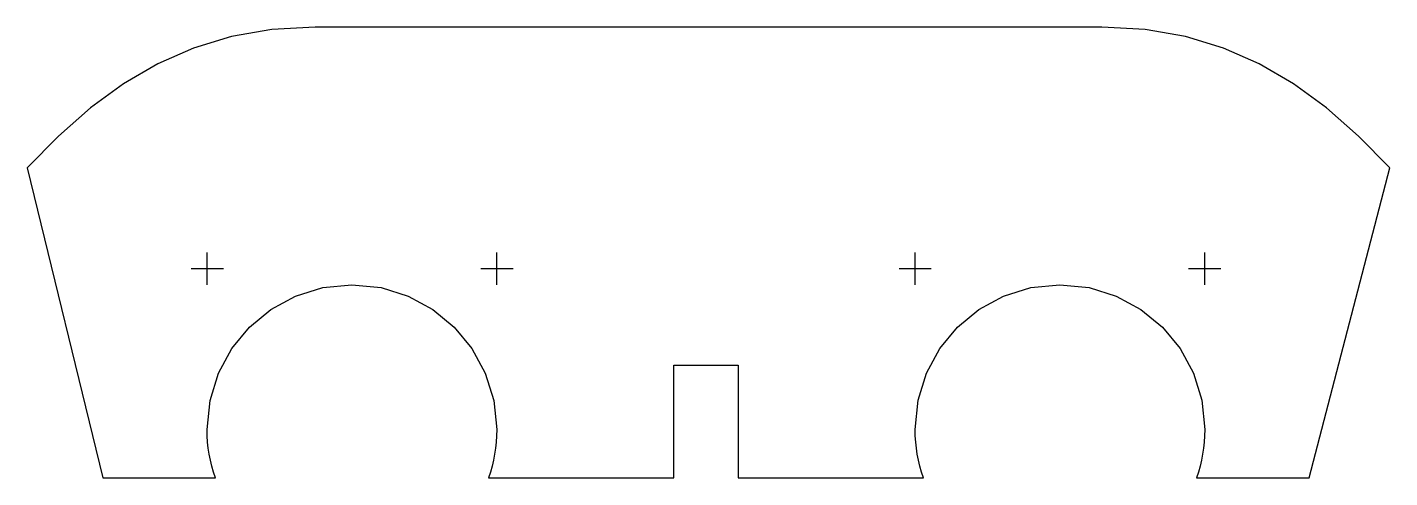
# Model space of a CAD drawing. Extents: x -39.6 to 45.1, y 6.2 to 34.2.
import ezdxf

# ---------------------------------------------------------------- set-up
doc = ezdxf.new("R2010")
doc.units = 0
doc.layers.add('LAYER_1', color=7, linetype='CONTINUOUS')

msp = doc.modelspace()

# ---------------------------------------------------------------- linework, layer by layer
at = {"layer": 'LAYER_1'}
msp.add_lwpolyline([(33.097, 6.1611), (40.1097, 6.1609), (45.1097, 25.421), (43.1625, 27.4002), (41.1766, 29.143), (39.1301, 30.6409), (37.0012, 31.8855), (34.7679, 32.8683), (32.4085, 33.5807), (29.9009, 34.0144), (27.2233, 34.1609), (-21.6959, 34.1609), (-24.3735, 34.0144), (-26.8811, 33.5807), (-29.2405, 32.8683), (-31.4738, 31.8855), (-33.6027, 30.6409), (-35.6492, 29.143), (-37.6351, 27.4002), (-39.5823, 25.421), (-34.8903, 6.1609), (-27.8896, 6.1609), (-28.0067, 6.5158), (-28.1093, 6.877), (-28.1971, 7.2443), (-28.2697, 7.6171), (-28.3268, 7.9953), (-28.3681, 8.3785), (-28.3931, 8.7663), (-28.4015, 9.1584), (-28.2187, 10.9722), (-27.6942, 12.6616), (-26.8645, 14.1904), (-25.7655, 15.5224), (-24.4335, 16.6214), (-22.9047, 17.4511), (-21.2153, 17.9756), (-19.4015, 18.1584), (-17.5877, 17.9756), (-15.8983, 17.4511), (-14.3695, 16.6214), (-13.0375, 15.5224), (-11.9385, 14.1904), (-11.1088, 12.6616), (-10.5843, 10.9722), (-10.4015, 9.1584), (-10.4099, 8.7663), (-10.4349, 8.3785), (-10.4762, 7.9953), (-10.5333, 7.6172), (-10.6059, 7.2443), (-10.6937, 6.8771), (-10.7963, 6.5159), (-10.9134, 6.161), (0.6127, 6.1611), (0.6097, 13.1609), (4.6097, 13.1609), (4.6146, 6.1611), (16.1224, 6.1613), (16.0051, 6.5164), (15.9024, 6.8779), (15.8144, 7.2454), (15.7417, 7.6185), (15.6845, 7.997), (15.6432, 8.3804), (15.6181, 8.7685), (15.6097, 9.1609), (15.7925, 10.9747), (16.317, 12.6641), (17.1467, 14.1929), (18.2457, 15.5249), (19.5777, 16.6239), (21.1065, 17.4536), (22.7959, 17.9781), (24.6097, 18.1609), (26.4235, 17.9781), (28.1129, 17.4536), (29.6417, 16.6239), (30.9737, 15.5249), (32.0727, 14.1929), (32.9024, 12.6641), (33.4269, 10.9747), (33.6097, 9.1609), (33.6013, 8.7685), (33.5762, 8.3804), (33.5349, 7.9969), (33.4777, 7.6184), (33.4049, 7.2453), (33.317, 6.8778), (33.2142, 6.5163), (33.097, 6.1611)], close=True, dxfattribs=at)
for points in [[(-28.3903, 18.1576), (-28.3903, 20.1642)], [(-10.3903, 18.1576), (-10.3903, 20.1642)], [(15.6099, 18.1576), (15.6099, 20.1642)], [(33.6066, 18.1576), (33.6066, 20.1642)], [(-29.3937, 19.161), (-27.3871, 19.161)], [(-11.3937, 19.161), (-9.3871, 19.161)], [(14.6065, 19.161), (16.6131, 19.161)], [(32.6032, 19.161), (34.6098, 19.161)]]:
    msp.add_lwpolyline(points, dxfattribs=at)

doc.saveas('drawing.dxf')
